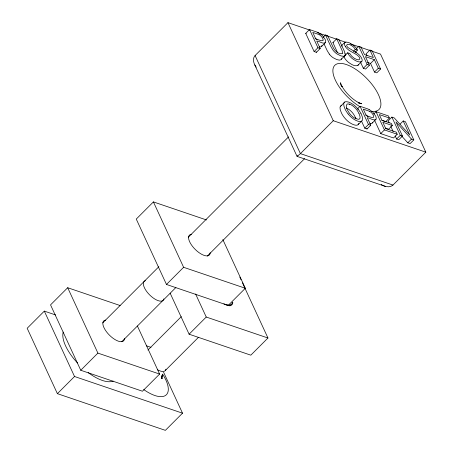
<?xml version="1.0" encoding="UTF-8"?>
<svg xmlns="http://www.w3.org/2000/svg" width="453" height="453" viewBox="0 0 453 453"><rect width="100%" height="100%" fill="white"/><g stroke="black" fill="none" stroke-linecap="round" stroke-linejoin="round"><path stroke-width="0.68" d="M161.953 375.412L161.908 378.368L161.444 376.137M161.936 376.007L161.891 377.207L162.678 374.167M358.351 64.298L358.323 64.564A6.908 2.939 45 0 1 358.046 65.215C354.886 67.061 351.018 64.054 348.397 62.31A7.78 3.313 45 0 1 346.698 60.719A8.448 3.596 45 0 1 344.886 58.477L343.81 56.625L344.337 56.778M319.308 46.863L320.917 46.908L321.755 46.138A7.333 3.126 45 0 0 321.868 45.43M318.55 32.729A23.262 9.909 45 0 0 316.415 31.908L309.529 29.553L305.724 33.363L314.133 51.557L316.398 52.327L320.203 48.516L316.743 41.019C319.025 40.73 323.431 44.904 325.56 42.327A7.333 3.126 45 0 0 325.514 40.532L325.26 39.762A9.287 3.958 45 0 0 325.016 39.207L322.298 35.374L318.555 32.746M369.954 123.499L371.562 123.544L372.4 122.774A7.333 3.126 45 0 0 372.451 122.61M361.624 121.37L364.778 128.193L367.043 128.963L370.741 125.26L367.281 117.763C369.563 117.474 373.968 121.647 376.098 119.071A7.333 3.126 45 0 0 376.052 117.27L375.797 116.506A9.287 3.958 45 0 0 375.554 115.951L372.836 112.112L369.093 109.484M297.361 155.606L297.032 156.347L254.801 64.943C253.306 62.101 252.627 58.069 255.09 55.543L287.949 22.65L309.926 30.119M358.827 123.369A10.436 4.445 45 0 1 357.451 125.045A12.441 5.3 45 0 1 354.082 124.835A13.89 5.917 45 0 1 353.198 124.524L352.893 124.399A11.302 4.813 45 0 1 344.416 117.661A14.236 6.065 45 0 1 341.358 112.774L340.237 109.756L340.016 107.514A10.906 4.643 45 0 1 340.367 106.444L340.871 105.883A10.662 4.541 45 0 1 341.817 105.458M357.893 65.379L361.851 61.404A6.908 2.939 45 0 0 362.128 60.753L362.151 59.926A6.602 2.814 45 0 0 361.8 58.635A7.191 3.063 45 0 0 361.273 57.548L360.831 56.835A5.923 2.525 45 0 0 360.033 55.787A5.821 2.48 45 0 0 359.082 54.768L356.324 52.61L347.864 47.469A2.746 1.166 45 0 1 347.304 46.778L346.777 45.781A3.075 1.308 45 0 1 346.641 45.079C347.904 42.905 351.437 45.493 352.944 46.517A4.224 1.801 45 0 1 353.94 47.497L355.311 49.473L357.434 50.102L355.056 52.486M357.434 50.102L356.5 48.511A7.242 3.086 45 0 0 355.277 46.965A6.54 2.786 45 0 0 354.201 45.878L349.439 42.865A15.645 6.665 45 0 0 348.074 42.378L345.933 42.044L344.603 42.559A6.053 2.576 45 0 0 344.331 43.16L344.314 43.935A6.246 2.661 45 0 0 344.642 45.158L345.299 46.433M147.944 350.044L181.285 316.647M55.645 314.965L44.315 311.115L27.169 328.278L57.384 393.663L165.373 430.35L182.519 413.187L163.561 372.162M120.107 305.532L67.69 287.723L50.543 304.88L80.753 370.265L142.463 391.228L159.609 374.07L137.395 325.996M206.494 219.948L153.408 201.913L136.262 219.076L166.472 284.456L228.182 305.424L245.328 288.261L222.819 239.546M323.108 37.356L325.492 34.972L327.762 35.747L332.61 46.234C334.104 50.147 338.051 54.632 342.553 53.641A3.545 1.512 45 0 0 342.717 53.29L342.072 50.464L336.704 38.782L332.893 42.593L337.44 52.429M314.133 51.557L317.938 47.746L320.203 48.516M321.619 46.438L325.424 42.627M341.42 45.747L344.75 42.412M344.286 56.144L347.621 52.814L349.71 53.431L351.477 55.962L353.521 57.763A8.165 3.477 45 0 0 354.586 58.448C355.877 59.1 359.382 61.093 359.835 58.692A3.55 1.512 45 0 0 359.648 57.956L359.212 57.118A3.126 1.331 45 0 0 358.583 56.297C355.26 52.99 350.277 51.993 347.009 48.579A5.544 2.361 45 0 1 345.311 46.455M341.313 59.235L345.118 55.425M353.408 51.382L355.311 49.473M356.352 48.647L358.731 46.268L360.996 47.038L364.461 54.536L373.374 57.565L369.908 50.062L366.098 53.873L366.964 55.747M102.746 322.893L158.867 266.709M188.301 237.247L288.578 136.868M363.329 68.273L367.14 64.462L369.405 65.232L365.599 69.043L363.329 68.273L360.429 61.999M370.531 63.471L374.342 59.66L378.312 68.261L380.582 69.032L376.771 72.842L374.506 72.072L370.531 63.471L367.349 62.389M374.506 72.072L378.312 68.261M340.367 106.444L344.778 102.038M57.384 393.663L74.524 376.5L182.519 413.187M80.753 370.265L97.899 353.102L159.609 374.07M166.472 284.456L183.618 267.298L245.328 288.261M255.09 55.543L300.407 153.618L333.266 120.725L425.831 152.174L392.972 185.062C389.908 187.916 385.129 186.778 381.851 184.926M121.749 341.704L175.872 287.525M207.304 256.064L304.586 158.68M357.292 109.071L360.067 106.291L366.947 108.635A23.262 9.909 45 0 1 369.087 109.473M358.063 124.711L361.76 121.008M373.725 114.031L376.041 111.721L388.431 115.928L389.399 118.023L385.701 121.727L381.902 120.436M364.778 128.193L368.476 124.49L370.741 125.26M372.264 123.074L375.962 119.371M399.988 124.196L403.221 120.957L409.739 135.051L394.223 117.899L391.896 117.106L388.198 120.809L389.065 122.689M380.747 133.618L384.45 129.915L397.236 134.264L393.538 137.967L380.747 133.618L374.659 120.441M389.399 118.023L379.28 114.586L381.879 120.209L391.352 123.431L392.321 125.526L388.623 129.23L385.463 128.154M189.105 334.201L206.245 317.043L267.955 338.006L250.815 355.169L189.105 334.201L170.147 293.182M165.453 370.356L198.397 337.394M229.847 305.934L231.341 304.439M396.601 139.009L400.305 135.305L402.479 136.042L398.776 139.745L396.601 139.009L395.152 135.872M407.779 142.803L411.483 139.099L413.804 139.892L410.107 143.595L407.779 142.803L401.669 136.042M300.345 153.675L297.145 156.41L385.26 186.347M361.704 61.568C358.436 62.995 354.829 60.283 352.202 58.494A7.78 3.313 45 0 1 350.503 56.908A8.448 3.596 45 0 1 348.697 54.666L347.621 52.814M341.33 45.996L342.123 45.855M359.642 103.369L358.906 103.403L361.709 103.737L358.419 102.599L359.552 103.188C352.032 99.241 345.724 92.99 341.545 85.606L342.1 86.659L340.43 82.74L340.899 85.289M349.201 104.111L348.668 103.997A8.199 3.494 45 0 0 346.998 104.173C344.614 107.118 348.346 111.381 349.982 114.014A8.16 3.477 45 0 0 351.466 115.634L352.734 116.761A7.661 3.262 45 0 0 354.948 118.25L358.193 119.281A7.588 3.233 45 0 0 359.354 118.997L359.852 118.465A7.831 3.335 45 0 0 360.061 117.882L359.965 116.268L359.008 113.612M336.704 38.782L338.969 39.553L344.269 51.059L345.26 54.241A7.061 3.007 45 0 1 344.818 55.844L343.374 56.336L341.137 55.906A18.873 8.035 45 0 1 340.237 55.589L336.975 53.924A7.916 3.369 45 0 1 336.007 53.228A6.988 2.978 45 0 1 333.114 50.289L330.86 46.546L325.492 34.972M369.908 50.062L372.173 50.832L380.582 69.032M317.247 32.605L336.562 39.168M338.561 39.847L345.882 42.333M350.548 43.918L359.206 46.857M360.537 47.31L380.514 54.1L425.831 152.174M305.724 33.363L306.126 33.499M332.893 42.593L333.317 42.741M374.342 59.66L365.429 56.631L369.405 65.232M403.221 120.957L405.395 121.693L413.804 139.892M392.321 125.526L382.842 122.304L385.746 128.59L396.267 132.163L397.236 134.264M300.407 153.618L392.972 185.062M146.308 345.769L150.974 347.355M315.039 38.358L315.531 38.596M365.798 115.045L366.177 115.232M319.342 34.785L318.329 34.332A27.548 11.733 45 0 0 317.338 33.975L312.768 32.418L315.775 38.924L321.194 40.719L322.921 40.617A3.783 1.614 45 0 0 323.131 39.807L322.881 38.867A6.416 2.729 45 0 0 322.649 38.346A4.196 1.789 45 0 0 319.325 34.688M369.88 111.529L368.867 111.076A27.548 11.733 45 0 0 367.876 110.713L363.306 109.156L366.313 115.668L371.732 117.463L373.459 117.361A3.783 1.614 45 0 0 373.668 116.551L373.419 115.606A6.416 2.729 45 0 0 373.187 115.085A4.196 1.789 45 0 0 369.863 111.432M381.613 184.796L381.267 184.592M345.939 54.575L344.875 53.833M411.483 139.099L395.962 121.942L402.479 136.042M329.308 54.1L327.219 50.696L324.116 44.049M256.177 67.191L254.801 64.943M391.896 117.106L400.305 135.305M358.731 46.268L367.14 64.462M390.803 126.455L393.125 131.478M355.503 51.331L356.081 52.588M376.041 111.721L384.45 129.915M360.067 106.291L368.476 124.49M366.828 128.493L367.043 128.963M309.529 29.553L317.938 47.746M316.183 51.863L316.398 52.327M287.949 22.65L333.266 120.725M239.818 277.111L241.002 279.677M242.485 282.882L267.955 338.006M153.408 201.913L183.618 267.298M195.583 293.963L206.245 317.043M67.69 287.723L97.899 353.102M44.315 311.115L74.524 376.5M355.305 117.316L355.967 118.935M161.421 376.958L162.078 378.674L161.602 376.771M348.142 113.952A14.236 6.065 45 0 1 345.061 109.071L343.94 106.053L343.719 103.811A10.906 4.643 45 0 1 344.07 102.74L344.574 102.18A10.662 4.541 45 0 1 346.109 101.687L347.932 101.925A14.779 6.291 45 0 1 349.099 102.293A11.489 4.892 45 0 1 358.164 109.173M358.108 109.19A14.734 6.274 45 0 1 361.007 113.743M361.024 113.743A18.505 7.882 45 0 1 361.653 115.102A14.377 6.121 45 0 1 362.61 119.275L362.559 119.462A10.436 4.445 45 0 1 361.154 121.342A12.441 5.3 45 0 1 357.502 121.042A13.89 5.917 45 0 1 356.896 120.821A11.359 4.836 45 0 1 348.108 113.963M358.963 113.595A12.775 5.442 45 0 0 356.358 109.258A8.137 3.465 45 0 0 349.761 104.252M349.201 104.111A9.723 4.139 45 0 1 349.778 104.286M359.909 106.676A31.257 13.313 45 0 1 333.465 67.361A31.257 13.313 45 0 1 369.897 81.851A31.257 13.313 45 0 1 371.466 111.274M315.52 38.505A4.196 1.789 45 0 1 317.009 39.671M341.46 58.703A7.061 3.007 45 0 1 341.007 59.654L339.563 60.147L337.326 59.717A18.873 8.035 45 0 1 336.432 59.4L333.17 57.735A7.916 3.369 45 0 1 332.202 57.038A6.988 2.978 45 0 1 329.303 54.1M366.166 115.136A4.196 1.789 45 0 1 368 116.664M346.279 108.035A8.137 3.465 45 0 1 352.847 113.199A12.775 5.442 45 0 1 355.265 117.299M210.186 252.751A14.077 5.997 45 0 1 195.351 249.546A14.077 5.997 45 0 1 191.364 234.297M124.467 338.555A14.077 5.997 45 0 1 109.632 335.356A14.077 5.997 45 0 1 105.645 320.107M232.814 302.496A14.077 5.997 45 0 1 223.895 303.827M163.878 298.85A13.403 5.708 45 0 1 149.818 295.09A13.403 5.708 45 0 1 145.373 280.696M113.182 381.092A35.742 15.221 45 0 1 88.222 372.615M77.508 362.983A35.742 15.221 45 0 1 63.227 332.077M165.928 369.195A13.403 5.708 45 0 1 157.508 369.756M162.661 374.212A31.257 13.313 45 0 1 165.951 395.135A31.257 13.313 45 0 1 143.709 389.552M232.293 302.14A13.403 5.708 45 0 1 226.523 304.648"/></g></svg>
